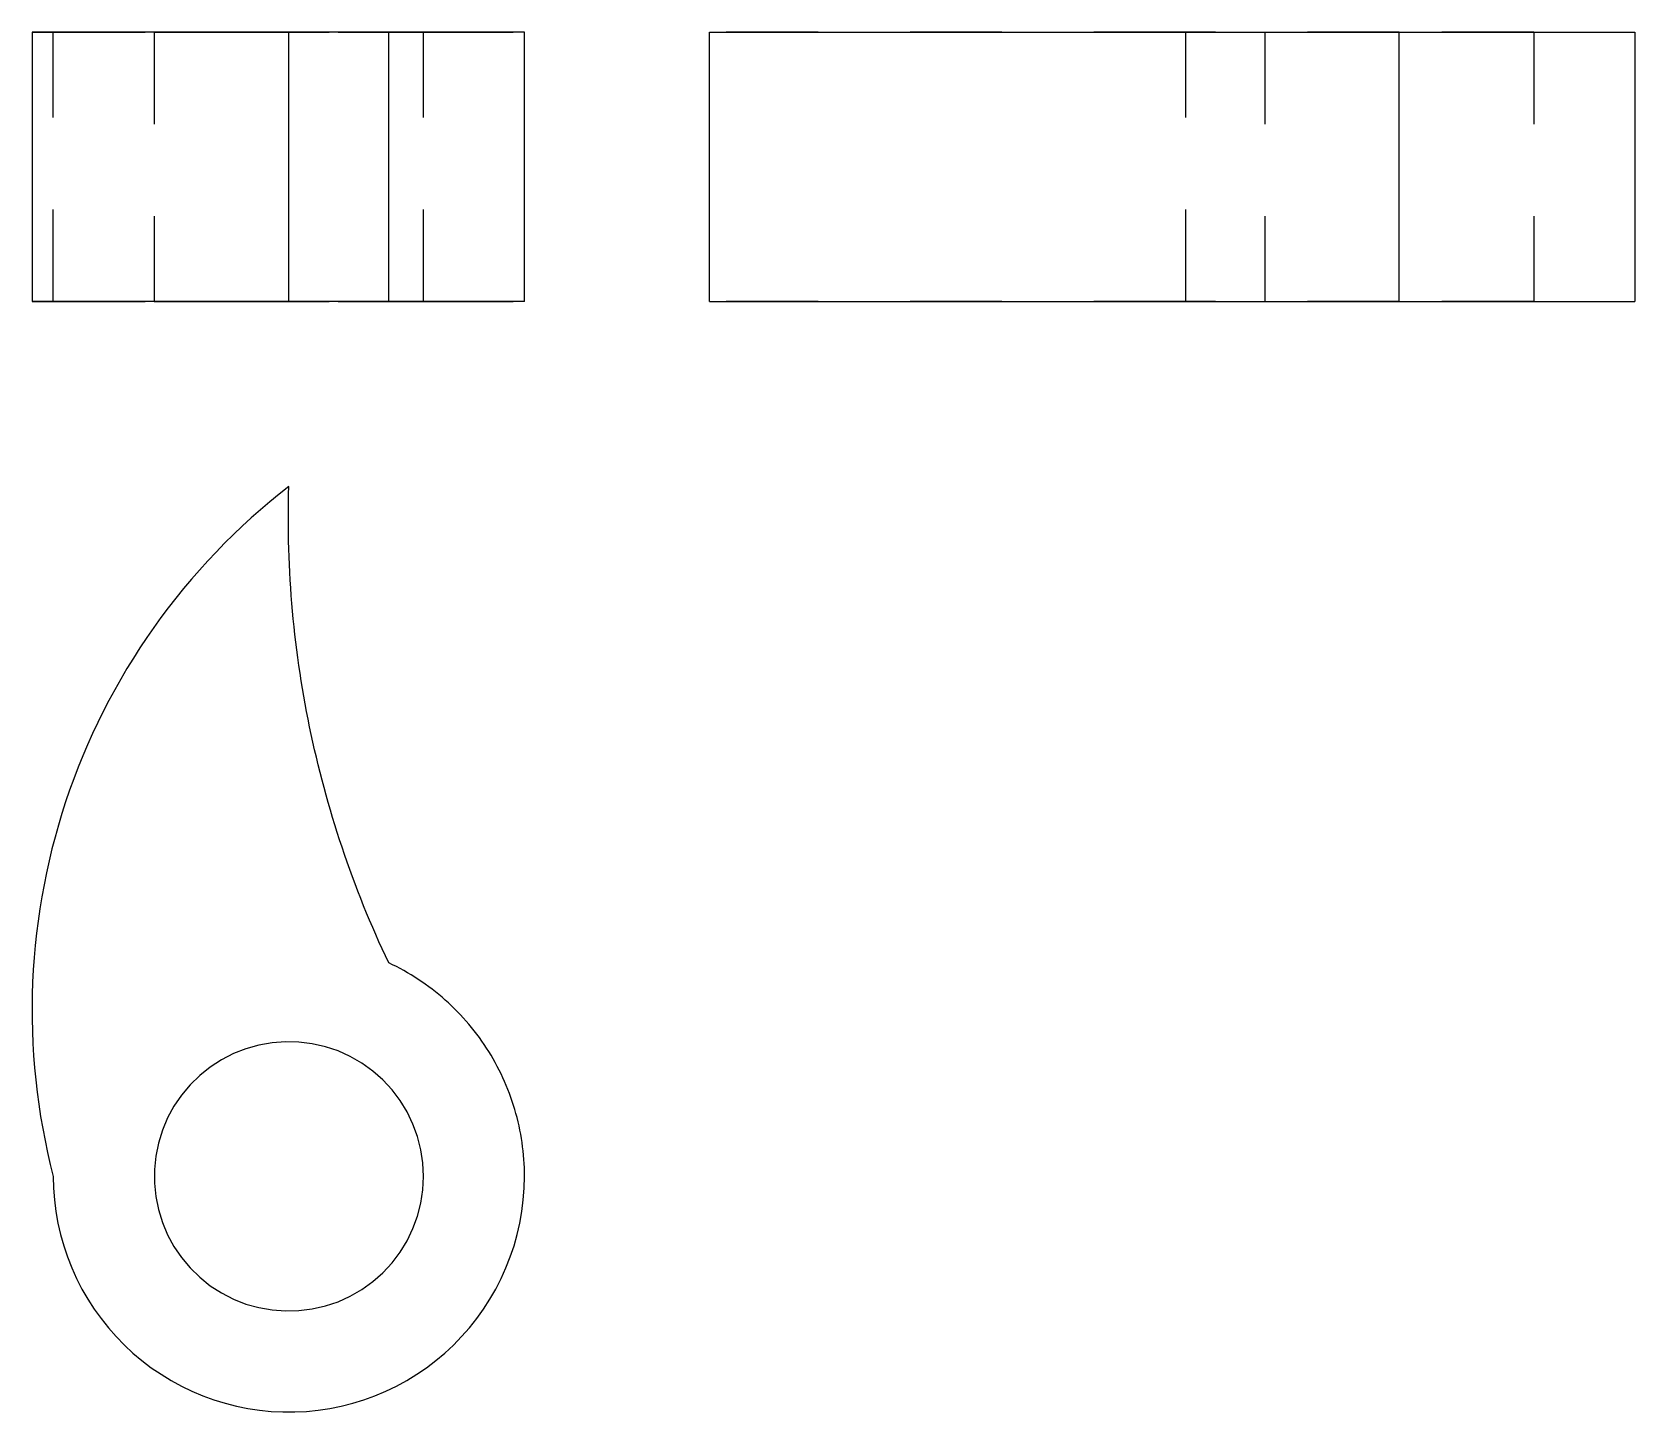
# Model space of a CAD drawing. Extents: x 0 to 1.74, y 0 to 1.5.
import ezdxf

# ---------------------------------------------------------------- set-up
doc = ezdxf.new("R2010")
doc.units = 0
doc.linetypes.add('HIDDEN', pattern=[0.05031, 0.033557, -0.016753])
for name, color, linetype in [('FRONT', 7, 'CONTINUOUS'), ('FRONT_HID', 7, 'HIDDEN'), ('LEFT', 7, 'CONTINUOUS'), ('LEFT_HID', 7, 'HIDDEN'), ('TOP', 7, 'CONTINUOUS')]:
    doc.layers.add(name, color=color, linetype=linetype)

msp = doc.modelspace()

# ---------------------------------------------------------------- linework, layer by layer
at = {"layer": 'FRONT'}
for p, q in [((0.279259, 1.500168), (0, 1.500168)), ((0, 1.500168), (0, 1.207364)), ((0.387864, 1.500168), (0.279259, 1.500168)), ((0.279259, 1.207364), (0.279259, 1.500168)), ((0.387864, 1.207364), (0.387864, 1.500168)), ((0.535462, 1.500168), (0.387864, 1.500168)), ((0.535462, 1.207364), (0.535462, 1.500168)), ((0.279259, 1.207364), (0, 1.207364)), ((0.387864, 1.207364), (0.279259, 1.207364)), ((0.535462, 1.207364), (0.387864, 1.207364))]:
    msp.add_line(p, q, dxfattribs=at)
at = {"layer": 'FRONT_HID', "linetype": 'HIDDEN'}
for p, q in [((0, 1.500168), (0.023056, 1.500168)), ((0.023056, 1.500168), (0.535462, 1.500168)), ((0.023056, 1.207364), (0.023056, 1.500168)), ((0.023056, 1.500168), (0.387864, 1.500168)), ((0.425661, 1.500168), (0.132858, 1.500168)), ((0.132858, 1.500168), (0.425661, 1.500168)), ((0.132858, 1.500168), (0.132858, 1.207364)), ((0.279259, 1.500168), (0.27873, 1.500168)), ((0.27873, 1.500168), (0.279259, 1.500168)), ((0.27873, 1.500168), (0.27873, 1.207364)), ((0.425661, 1.207364), (0.425661, 1.500168)), ((0, 1.207364), (0.023056, 1.207364)), ((0.023056, 1.207364), (0.535462, 1.207364)), ((0.023056, 1.207364), (0.387864, 1.207364)), ((0.425661, 1.207364), (0.132858, 1.207364)), ((0.132858, 1.207364), (0.425661, 1.207364)), ((0.279259, 1.207364), (0.27873, 1.207364)), ((0.27873, 1.207364), (0.279259, 1.207364))]:
    msp.add_line(p, q, dxfattribs=at)
at = {"layer": 'LEFT'}
for p, q in [((0.736703, 1.207364), (0.736703, 1.500168)), ((0.736703, 1.500168), (1.486703, 1.500168)), ((1.486703, 1.500168), (1.742906, 1.500168)), ((1.486703, 1.207364), (1.486703, 1.500168)), ((1.742906, 1.500168), (1.742906, 1.207364)), ((0.736703, 1.207364), (1.486703, 1.207364)), ((1.486703, 1.207364), (1.742906, 1.207364))]:
    msp.add_line(p, q, dxfattribs=at)
at = {"layer": 'LEFT_HID', "linetype": 'HIDDEN'}
for p, q in [((1.254658, 1.500168), (0.736703, 1.500168)), ((1.254658, 1.207364), (1.254658, 1.500168)), ((1.486703, 1.500168), (1.254658, 1.500168)), ((1.486703, 1.500168), (1.254658, 1.500168)), ((1.486703, 1.500168), (1.254658, 1.500168)), ((1.486703, 1.500168), (1.340301, 1.500168)), ((1.340301, 1.500168), (1.633105, 1.500168)), ((1.340301, 1.500168), (1.340301, 1.207364)), ((1.633105, 1.500168), (1.486703, 1.500168)), ((1.633105, 1.500168), (1.633105, 1.207364)), ((1.254658, 1.207364), (0.736703, 1.207364)), ((1.486703, 1.207364), (1.254658, 1.207364)), ((1.486703, 1.207364), (1.254658, 1.207364)), ((1.486703, 1.207364), (1.254658, 1.207364)), ((1.486703, 1.207364), (1.340301, 1.207364)), ((1.340301, 1.207364), (1.633105, 1.207364)), ((1.633105, 1.207364), (1.486703, 1.207364))]:
    msp.add_line(p, q, dxfattribs=at)
at = {"layer": 'TOP'}
for p, q in [((0.26879, 0.997873), (0.258485, 0.98943)), ((0.279249, 1.006124), (0.26879, 0.997873)), ((0.278857, 0.989169), (0.279021, 0.997647)), ((0.279021, 0.997647), (0.279249, 1.006124)), ((0.248339, 0.980797), (0.238354, 0.971979)), ((0.258485, 0.98943), (0.248339, 0.980797)), ((0.27872, 0.97221), (0.278757, 0.98069)), ((0.278757, 0.98069), (0.278857, 0.989169)), ((0.228533, 0.962977), (0.218881, 0.953795)), ((0.238354, 0.971979), (0.228533, 0.962977)), ((0.278748, 0.963731), (0.27872, 0.97221)), ((0.278839, 0.955251), (0.278748, 0.963731)), ((0.209401, 0.944435), (0.200095, 0.934902)), ((0.218881, 0.953795), (0.209401, 0.944435)), ((0.278994, 0.946773), (0.278839, 0.955251)), ((0.279214, 0.938296), (0.278994, 0.946773)), ((0.190968, 0.925199), (0.182021, 0.915328)), ((0.200095, 0.934902), (0.190968, 0.925199)), ((0.279497, 0.929821), (0.279214, 0.938296)), ((0.279843, 0.921349), (0.279497, 0.929821)), ((0.182021, 0.915328), (0.173259, 0.905294)), ((0.280254, 0.912879), (0.279843, 0.921349)), ((0.280729, 0.904413), (0.280254, 0.912879)), ((0.164684, 0.895098), (0.156299, 0.884746)), ((0.173259, 0.905294), (0.164684, 0.895098)), ((0.281267, 0.89595), (0.280729, 0.904413)), ((0.281869, 0.887492), (0.281267, 0.89595)), ((0.148107, 0.874241), (0.140111, 0.863586)), ((0.156299, 0.884746), (0.148107, 0.874241)), ((0.282535, 0.879038), (0.281869, 0.887492)), ((0.283264, 0.87059), (0.282535, 0.879038)), ((0.140111, 0.863586), (0.132313, 0.852784)), ((0.284057, 0.862148), (0.283264, 0.87059)), ((0.284914, 0.853711), (0.284057, 0.862148)), ((0.124717, 0.841841), (0.117325, 0.830758)), ((0.132313, 0.852784), (0.124717, 0.841841)), ((0.285834, 0.845282), (0.284914, 0.853711)), ((0.286818, 0.836859), (0.285834, 0.845282)), ((0.287865, 0.828445), (0.286818, 0.836859)), ((0.110138, 0.819541), (0.103161, 0.808192)), ((0.117325, 0.830758), (0.110138, 0.819541)), ((0.288975, 0.820038), (0.287865, 0.828445)), ((0.290149, 0.81164), (0.288975, 0.820038)), ((0.103161, 0.808192), (0.096395, 0.796717)), ((0.291386, 0.803251), (0.290149, 0.81164)), ((0.292686, 0.794872), (0.291386, 0.803251)), ((0.089842, 0.785118), (0.083505, 0.7734)), ((0.096395, 0.796717), (0.089842, 0.785118)), ((0.29405, 0.786502), (0.292686, 0.794872)), ((0.295476, 0.778144), (0.29405, 0.786502)), ((0.083505, 0.7734), (0.077386, 0.761566)), ((0.296965, 0.769796), (0.295476, 0.778144)), ((0.298517, 0.761459), (0.296965, 0.769796)), ((0.071487, 0.749622), (0.06581, 0.73757)), ((0.077386, 0.761566), (0.071487, 0.749622)), ((0.300132, 0.753135), (0.298517, 0.761459)), ((0.30181, 0.744823), (0.300132, 0.753135)), ((0.06581, 0.73757), (0.060358, 0.725415)), ((0.30355, 0.736524), (0.30181, 0.744823)), ((0.305353, 0.728238), (0.30355, 0.736524)), ((0.060358, 0.725415), (0.055131, 0.713161)), ((0.307218, 0.719966), (0.305353, 0.728238)), ((0.309145, 0.711708), (0.307218, 0.719966)), ((0.050131, 0.700813), (0.045361, 0.688375)), ((0.055131, 0.713161), (0.050131, 0.700813)), ((0.311135, 0.703465), (0.309145, 0.711708)), ((0.313186, 0.695237), (0.311135, 0.703465)), ((0.045361, 0.688375), (0.040822, 0.67585)), ((0.3153, 0.687025), (0.313186, 0.695237)), ((0.317475, 0.678829), (0.3153, 0.687025)), ((0.036516, 0.663243), (0.032443, 0.650559)), ((0.040822, 0.67585), (0.036516, 0.663243)), ((0.319712, 0.67065), (0.317475, 0.678829)), ((0.32201, 0.662488), (0.319712, 0.67065)), ((0.32437, 0.654343), (0.32201, 0.662488)), ((0.032443, 0.650559), (0.028606, 0.637802)), ((0.326792, 0.646216), (0.32437, 0.654343)), ((0.329274, 0.638108), (0.326792, 0.646216)), ((0.028606, 0.637802), (0.025006, 0.624976)), ((0.331818, 0.630019), (0.329274, 0.638108)), ((0.334422, 0.621949), (0.331818, 0.630019)), ((0.021644, 0.612085), (0.01852, 0.599135)), ((0.025006, 0.624976), (0.021644, 0.612085)), ((0.337087, 0.613899), (0.334422, 0.621949)), ((0.339813, 0.60587), (0.337087, 0.613899)), ((0.01852, 0.599135), (0.015637, 0.586129)), ((0.342599, 0.597861), (0.339813, 0.60587)), ((0.345445, 0.589873), (0.342599, 0.597861)), ((0.015637, 0.586129), (0.012996, 0.573071)), ((0.348351, 0.581907), (0.345445, 0.589873)), ((0.351318, 0.573963), (0.348351, 0.581907)), ((0.010596, 0.559967), (0.008439, 0.546821)), ((0.012996, 0.573071), (0.010596, 0.559967)), ((0.354344, 0.566042), (0.351318, 0.573963)), ((0.35743, 0.558144), (0.354344, 0.566042)), ((0.360575, 0.550269), (0.35743, 0.558144)), ((0.008439, 0.546821), (0.006526, 0.533638)), ((0.363779, 0.542418), (0.360575, 0.550269)), ((0.367043, 0.534591), (0.363779, 0.542418)), ((0.006526, 0.533638), (0.004857, 0.520421)), ((0.370365, 0.52679), (0.367043, 0.534591)), ((0.373746, 0.519013), (0.370365, 0.52679)), ((0.003433, 0.507175), (0.002254, 0.493906)), ((0.004857, 0.520421), (0.003433, 0.507175)), ((0.377186, 0.511262), (0.373746, 0.519013)), ((0.380684, 0.503538), (0.377186, 0.511262)), ((0.002254, 0.493906), (0.001321, 0.480616)), ((0.38424, 0.49584), (0.380684, 0.503538)), ((0.387854, 0.488169), (0.38424, 0.49584)), ((0.392009, 0.486178), (0.387854, 0.488169)), ((0.001321, 0.480616), (0.000635, 0.467312)), ((0.396128, 0.484113), (0.392009, 0.486178)), ((0.400209, 0.481974), (0.396128, 0.484113)), ((0.404251, 0.479762), (0.400209, 0.481974)), ((0.408253, 0.477478), (0.404251, 0.479762)), ((0.412213, 0.475122), (0.408253, 0.477478)), ((0.41613, 0.472696), (0.412213, 0.475122)), ((0.420003, 0.470199), (0.41613, 0.472696)), ((0.000194, 0.453998), (0, 0.440677)), ((0.000635, 0.467312), (0.000194, 0.453998)), ((0.42383, 0.467633), (0.420003, 0.470199)), ((0.42761, 0.464999), (0.42383, 0.467633)), ((0.431343, 0.462297), (0.42761, 0.464999)), ((0.435026, 0.459528), (0.431343, 0.462297)), ((0.438659, 0.456694), (0.435026, 0.459528)), ((0.44224, 0.453795), (0.438659, 0.456694)), ((0.445769, 0.450832), (0.44224, 0.453795)), ((0, 0.440677), (0.000052, 0.427356)), ((0.449243, 0.447805), (0.445769, 0.450832)), ((0.452663, 0.444717), (0.449243, 0.447805)), ((0.456027, 0.441568), (0.452663, 0.444717)), ((0.459333, 0.438359), (0.456027, 0.441568)), ((0.462581, 0.435091), (0.459333, 0.438359)), ((0.000052, 0.427356), (0.000351, 0.414037)), ((0.46577, 0.431765), (0.462581, 0.435091)), ((0.468899, 0.428382), (0.46577, 0.431765)), ((0.471966, 0.424944), (0.468899, 0.428382)), ((0.474971, 0.42145), (0.471966, 0.424944)), ((0.477912, 0.417904), (0.474971, 0.42145)), ((0.000351, 0.414037), (0.000897, 0.400726)), ((0.261045, 0.401389), (0.246672, 0.398855)), ((0.275599, 0.40248), (0.261045, 0.401389)), ((0.29019, 0.402116), (0.275599, 0.40248)), ((0.304672, 0.400301), (0.29019, 0.402116)), ((0.48079, 0.414305), (0.477912, 0.417904)), ((0.483602, 0.410655), (0.48079, 0.414305)), ((0.486348, 0.406955), (0.483602, 0.410655)), ((0.489027, 0.403206), (0.486348, 0.406955)), ((0.491638, 0.39941), (0.489027, 0.403206)), ((0.000897, 0.400726), (0.001689, 0.387428)), ((0.001689, 0.387428), (0.002726, 0.374147)), ((0.219036, 0.38957), (0.206048, 0.382911)), ((0.232622, 0.394902), (0.219036, 0.38957)), ((0.246672, 0.398855), (0.232622, 0.394902)), ((0.318901, 0.397053), (0.304672, 0.400301)), ((0.332736, 0.392405), (0.318901, 0.397053)), ((0.346039, 0.386402), (0.332736, 0.392405)), ((0.358679, 0.379105), (0.346039, 0.386402)), ((0.494181, 0.395567), (0.491638, 0.39941)), ((0.496654, 0.391679), (0.494181, 0.395567)), ((0.499056, 0.387747), (0.496654, 0.391679)), ((0.501388, 0.383773), (0.499056, 0.387747)), ((0.503648, 0.379757), (0.501388, 0.383773)), ((0.002726, 0.374147), (0.004009, 0.360887)), ((0.193788, 0.374993), (0.182377, 0.365893)), ((0.206048, 0.382911), (0.193788, 0.374993)), ((0.370529, 0.370585), (0.358679, 0.379105)), ((0.381472, 0.360928), (0.370529, 0.370585)), ((0.505835, 0.375702), (0.503648, 0.379757)), ((0.507949, 0.371608), (0.505835, 0.375702)), ((0.509989, 0.367476), (0.507949, 0.371608)), ((0.511954, 0.363308), (0.509989, 0.367476)), ((0.004009, 0.360887), (0.005538, 0.347653)), ((0.171929, 0.355702), (0.162548, 0.344521)), ((0.182377, 0.365893), (0.171929, 0.355702)), ((0.391399, 0.350229), (0.381472, 0.360928)), ((0.400212, 0.338595), (0.391399, 0.350229)), ((0.513844, 0.359106), (0.511954, 0.363308)), ((0.515658, 0.35487), (0.513844, 0.359106)), ((0.517395, 0.350603), (0.515658, 0.35487)), ((0.519056, 0.346305), (0.517395, 0.350603)), ((0.005538, 0.347653), (0.007311, 0.33445)), ((0.007311, 0.33445), (0.009328, 0.321281)), ((0.154326, 0.332462), (0.147346, 0.319645)), ((0.162548, 0.344521), (0.154326, 0.332462)), ((0.407822, 0.326141), (0.400212, 0.338595)), ((0.520639, 0.341978), (0.519056, 0.346305)), ((0.522144, 0.337623), (0.520639, 0.341978)), ((0.52357, 0.333241), (0.522144, 0.337623)), ((0.524918, 0.328835), (0.52357, 0.333241)), ((0.009328, 0.321281), (0.011588, 0.308153)), ((0.147346, 0.319645), (0.141677, 0.306196)), ((0.414155, 0.312991), (0.407822, 0.326141)), ((0.526186, 0.324405), (0.524918, 0.328835)), ((0.527374, 0.319953), (0.526186, 0.324405)), ((0.528482, 0.31548), (0.527374, 0.319953)), ((0.529509, 0.310989), (0.528482, 0.31548)), ((0.011588, 0.308153), (0.014091, 0.295068)), ((0.141677, 0.306196), (0.137375, 0.292249)), ((0.419147, 0.299276), (0.414155, 0.312991)), ((0.422748, 0.285132), (0.419147, 0.299276)), ((0.530455, 0.306479), (0.529509, 0.310989)), ((0.53132, 0.301953), (0.530455, 0.306479)), ((0.532103, 0.297413), (0.53132, 0.301953)), ((0.532805, 0.292859), (0.532103, 0.297413)), ((0.014091, 0.295068), (0.016836, 0.282032)), ((0.016836, 0.282032), (0.019821, 0.269049)), ((0.137375, 0.292249), (0.134483, 0.277944)), ((0.424923, 0.2707), (0.422748, 0.285132)), ((0.533425, 0.288293), (0.532805, 0.292859)), ((0.533962, 0.283717), (0.533425, 0.288293)), ((0.534417, 0.279131), (0.533962, 0.283717)), ((0.53479, 0.274539), (0.534417, 0.279131)), ((0.019821, 0.269049), (0.023046, 0.256123)), ((0.134483, 0.277944), (0.133029, 0.263421)), ((0.133029, 0.263421), (0.133029, 0.248826)), ((0.425651, 0.256123), (0.424923, 0.2707)), ((0.535079, 0.26994), (0.53479, 0.274539)), ((0.535287, 0.265337), (0.535079, 0.26994)), ((0.535411, 0.260731), (0.535287, 0.265337)), ((0.023046, 0.256123), (0.023365, 0.243353)), ((0.133029, 0.248826), (0.134483, 0.234303)), ((0.424923, 0.241547), (0.425651, 0.256123)), ((0.535134, 0.243353), (0.535452, 0.256123)), ((0.535452, 0.256123), (0.535411, 0.260731)), ((0.023365, 0.243353), (0.024319, 0.230614)), ((0.024319, 0.230614), (0.025908, 0.217938)), ((0.134483, 0.234303), (0.137375, 0.219998)), ((0.419147, 0.212971), (0.422748, 0.227115)), ((0.422748, 0.227115), (0.424923, 0.241547)), ((0.532591, 0.217938), (0.534179, 0.230614)), ((0.534179, 0.230614), (0.535134, 0.243353)), ((0.025908, 0.217938), (0.028126, 0.205358)), ((0.137375, 0.219998), (0.141677, 0.206051)), ((0.414155, 0.199256), (0.419147, 0.212971)), ((0.530372, 0.205358), (0.532591, 0.217938)), ((0.028126, 0.205358), (0.030969, 0.192903)), ((0.030969, 0.192903), (0.034428, 0.180606)), ((0.141677, 0.206051), (0.147346, 0.192602)), ((0.147346, 0.192602), (0.154326, 0.179784)), ((0.407822, 0.186106), (0.414155, 0.199256)), ((0.52407, 0.180606), (0.52753, 0.192903)), ((0.52753, 0.192903), (0.530372, 0.205358)), ((0.034428, 0.180606), (0.038497, 0.168497)), ((0.154326, 0.179784), (0.162548, 0.167725)), ((0.400212, 0.173652), (0.407822, 0.186106)), ((0.520001, 0.168497), (0.52407, 0.180606)), ((0.038497, 0.168497), (0.043164, 0.156605)), ((0.162548, 0.167725), (0.171929, 0.156545)), ((0.381472, 0.151319), (0.391399, 0.162018)), ((0.391399, 0.162018), (0.400212, 0.173652)), ((0.515334, 0.156605), (0.520001, 0.168497)), ((0.043164, 0.156605), (0.048418, 0.144961)), ((0.048418, 0.144961), (0.054246, 0.133593)), ((0.171929, 0.156545), (0.182377, 0.146354)), ((0.182377, 0.146354), (0.193788, 0.137254)), ((0.358679, 0.133142), (0.370529, 0.141662)), ((0.370529, 0.141662), (0.381472, 0.151319)), ((0.504252, 0.133593), (0.51008, 0.144961)), ((0.51008, 0.144961), (0.515334, 0.156605)), ((0.054246, 0.133593), (0.060633, 0.12253)), ((0.060633, 0.12253), (0.067564, 0.111799)), ((0.193788, 0.137254), (0.206048, 0.129336)), ((0.206048, 0.129336), (0.219036, 0.122677)), ((0.219036, 0.122677), (0.232622, 0.117345)), ((0.332736, 0.119842), (0.346039, 0.125845)), ((0.346039, 0.125845), (0.358679, 0.133142)), ((0.490934, 0.111799), (0.497865, 0.12253)), ((0.497865, 0.12253), (0.504252, 0.133593)), ((0.067564, 0.111799), (0.075021, 0.101427)), ((0.232622, 0.117345), (0.246672, 0.113392)), ((0.246672, 0.113392), (0.261045, 0.110858)), ((0.261045, 0.110858), (0.275599, 0.109767)), ((0.275599, 0.109767), (0.29019, 0.110131)), ((0.29019, 0.110131), (0.304672, 0.111946)), ((0.304672, 0.111946), (0.318901, 0.115194)), ((0.318901, 0.115194), (0.332736, 0.119842)), ((0.483477, 0.101427), (0.490934, 0.111799)), ((0.075021, 0.101427), (0.082986, 0.091439)), ((0.082986, 0.091439), (0.091439, 0.081861)), ((0.467059, 0.081861), (0.475512, 0.091439)), ((0.475512, 0.091439), (0.483477, 0.101427)), ((0.091439, 0.081861), (0.100359, 0.072716)), ((0.100359, 0.072716), (0.109723, 0.064027)), ((0.448775, 0.064027), (0.45814, 0.072716)), ((0.45814, 0.072716), (0.467059, 0.081861)), ((0.109723, 0.064027), (0.119509, 0.055816)), ((0.119509, 0.055816), (0.129692, 0.048102)), ((0.428806, 0.048102), (0.438989, 0.055816)), ((0.438989, 0.055816), (0.448775, 0.064027)), ((0.129692, 0.048102), (0.140247, 0.040906)), ((0.140247, 0.040906), (0.151148, 0.034245)), ((0.407351, 0.034245), (0.418251, 0.040906)), ((0.418251, 0.040906), (0.428806, 0.048102)), ((0.151148, 0.034245), (0.162367, 0.028136)), ((0.162367, 0.028136), (0.173876, 0.022593)), ((0.173876, 0.022593), (0.185648, 0.017631)), ((0.185648, 0.017631), (0.197652, 0.013262)), ((0.360846, 0.013262), (0.372851, 0.017631)), ((0.372851, 0.017631), (0.384622, 0.022593)), ((0.384622, 0.022593), (0.396132, 0.028136)), ((0.396132, 0.028136), (0.407351, 0.034245)), ((0.197652, 0.013262), (0.209859, 0.009496)), ((0.209859, 0.009496), (0.222239, 0.006344)), ((0.222239, 0.006344), (0.23476, 0.003813)), ((0.23476, 0.003813), (0.247392, 0.001909)), ((0.247392, 0.001909), (0.260103, 0.000637)), ((0.260103, 0.000637), (0.272862, 0)), ((0.272862, 0), (0.285636, 0)), ((0.285636, 0), (0.298395, 0.000637)), ((0.298395, 0.000637), (0.311106, 0.001909)), ((0.311106, 0.001909), (0.323738, 0.003813)), ((0.323738, 0.003813), (0.33626, 0.006344)), ((0.33626, 0.006344), (0.348639, 0.009496)), ((0.348639, 0.009496), (0.360846, 0.013262))]:
    msp.add_line(p, q, dxfattribs=at)

doc.saveas('drawing.dxf')
